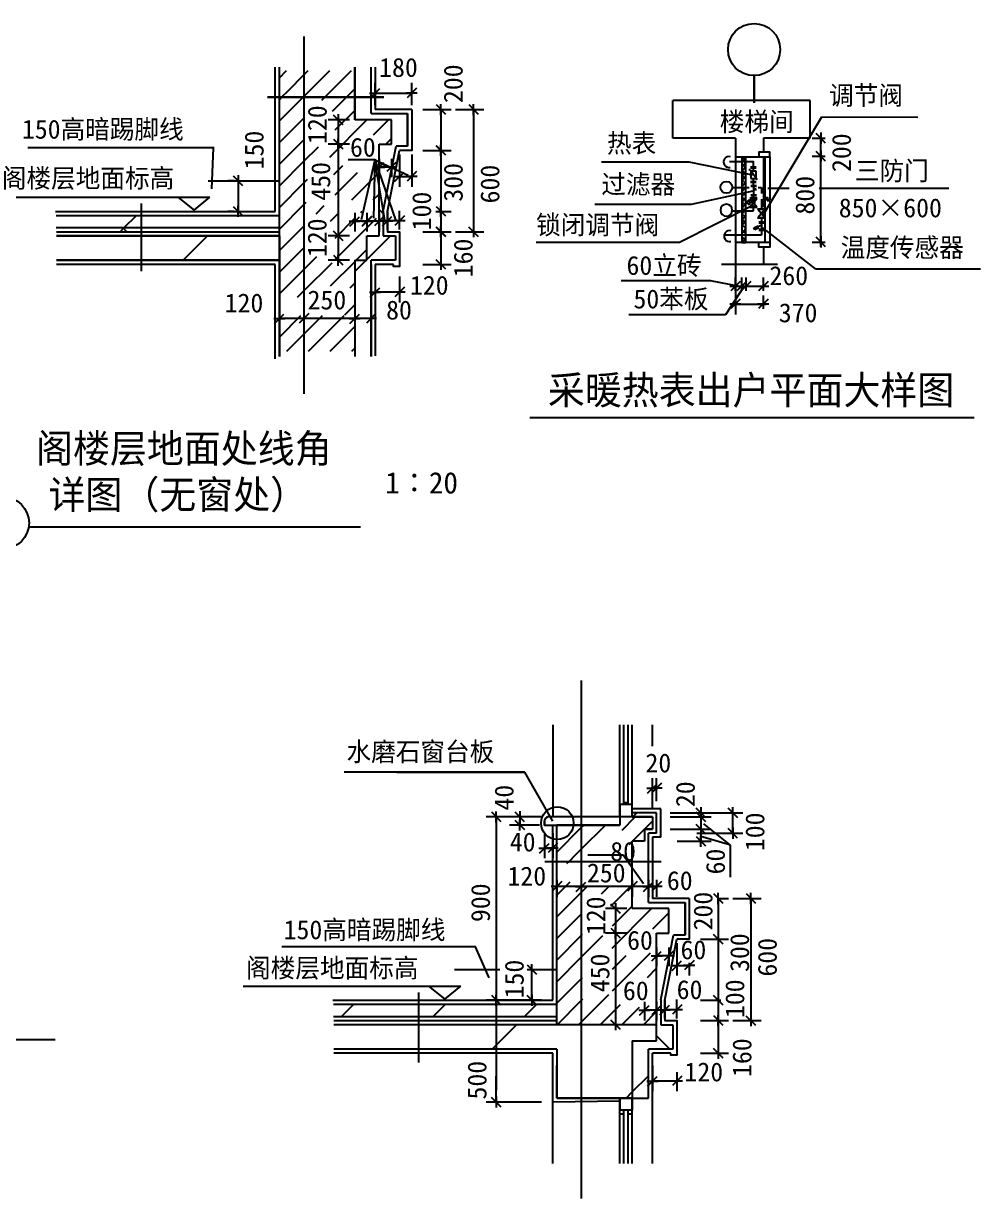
# Model space of a CAD drawing. Header units: metres. Extents: x 291 to 9595, y 493 to 10736.
# Drawn here: x 4898 to 9595, y 4669 to 10436 of the extents above; entities that cross this region are included whole.
import ezdxf

# ---------------------------------------------------------------- set-up
doc = ezdxf.new("R2010")
doc.units = ezdxf.units.M
for name, color, linetype in [('3', 7, 'Continuous'), ('4', 7, 'Continuous'), ('A-AXI', 3, 'Continuous'), ('DOTE', 1, 'Continuous'), ('LN7', 7, 'Continuous'), ('PUB_DIM', 3, 'Continuous'), ('PUB_TEXT', 7, 'Continuous'), ('S_DOTE', 7, 'Continuous'), ('WALL', 7, 'Continuous'), ('WQ', 7, 'Continuous')]:
    doc.layers.add(name, color=color, linetype=linetype)
pattern_1 = [(45, (0, 0), (-449.013, 449.013), [])]
pattern_2 = [(45, (0, 0), (-224.506, 224.506), [])]

# ---------------------------------------------------------------- blocks, each defined once
blk = doc.blocks.new('_DIMX')
blk.add_line((-137.07, -0.03), (135.36, -0.03))
blk.add_lwpolyline([(-120.56, -122.9), (113.73, 110.61)])

msp = doc.modelspace()

# ---------------------------------------------------------------- hatches: boundary and pattern name
h = msp.add_hatch()
h.set_pattern_fill('ANSI38', scale=300)
h.paths.add_polyline_path([(6603.92, 10205.11), (6523.92, 10205.11), (6523.92, 10107.43), (6603.92, 10107.43)])
h.paths.add_polyline_path([(6603.92, 10074.08), (6523.92, 10074.08), (6523.92, 9963.03), (6703.92, 9963.03), (6703.92, 9843.03), (6643.92, 9843.03), (6643.92, 9393.52), (6583.92, 9393.52), (6583.92, 9273.52), (6523.92, 9273.52), (6523.92, 8827.44), (6603.92, 8827.44), (6603.92, 9273.52), (6723.92, 9273.52), (6723.92, 9393.52), (6663.92, 9393.52), (6663.92, 9515.07), (6726.64, 9833.03), (6783.67, 9833.03), (6783.67, 9993.03), (6603.92, 9993.03)])
h = msp.add_hatch()
h.set_pattern_fill('AN33C', scale=300)
h.set_pattern_definition([(45, (0, 0), (-673.52, 673.52), [])])
h.paths.add_polyline_path([(5448.2, 9493.52), (5102.02, 9493.52), (5102.02, 9433.52), (5448.2, 9433.52)])
h.paths.add_polyline_path([(5476.66, 9493.52), (5448.2, 9493.52), (5448.2, 9433.52), (5476.66, 9433.52)])
h.paths.add_polyline_path([(6153.92, 9493.52), (5476.66, 9493.52), (5476.66, 9433.52), (6153.92, 9433.52)])
h = msp.add_hatch()
h.set_pattern_fill('ANSI38', scale=300)
h.paths.add_polyline_path([(5448.2, 9433.52), (5102.02, 9433.52), (5102.02, 9413.52), (5448.2, 9413.52)])
h.paths.add_polyline_path([(5476.66, 9433.52), (5448.2, 9433.52), (5448.2, 9413.52), (5476.66, 9413.52)])
h.paths.add_polyline_path([(6153.92, 9433.52), (5476.66, 9433.52), (5476.66, 9413.52), (6153.92, 9413.52)])
h = msp.add_hatch()
h.set_pattern_fill('ANSI31', scale=1000)
h.paths.add_polyline_path([(5448.2, 9393.52), (5102.02, 9393.52), (5102.02, 9273.52), (5448.2, 9273.52)])
h.paths.add_polyline_path([(6153.92, 9393.52), (5476.66, 9393.52), (5476.66, 9273.52), (6153.92, 9273.52)])
h.paths.add_polyline_path([(5476.66, 9393.52), (5448.2, 9393.52), (5448.2, 9273.52), (5476.66, 9273.52)])
h = msp.add_hatch()
h.set_pattern_fill('AN33C', scale=200)
h.set_pattern_definition(pattern_1)
h.paths.add_polyline_path([(5448.2, 9393.52), (5102.02, 9393.52), (5102.02, 9273.52), (5448.2, 9273.52)])
h.paths.add_polyline_path([(5476.66, 9393.52), (5448.2, 9393.52), (5448.2, 9273.52), (5476.66, 9273.52)])
h.paths.add_polyline_path([(6153.92, 9393.52), (5476.66, 9393.52), (5476.66, 9273.52), (6153.92, 9273.52)])
h = msp.add_hatch()
h.set_pattern_fill('AN33C', scale=100)
h.set_pattern_definition(pattern_2)
h.paths.add_polyline_path([(7635.54, 6541.73), (7825.48, 6541.73), (7825.48, 6501.73), (7635.54, 6501.73)])
h.paths.add_polyline_path([(7570.24, 6530.8, 0.03), (7569.48, 6541.73), (7635.54, 6541.73), (7635.54, 6501.73), (7564.77, 6501.73, 0.09)])
h.paths.add_polyline_path([(7455.48, 6521.73, -0.2), (7461.34, 6535.87, -0.2), (7475.49, 6541.73), (7475.48, 6541.73), (7569.48, 6541.73, -0.03), (7570.24, 6530.8, -0.09), (7564.77, 6501.73), (7455.48, 6501.73)])
h = msp.add_hatch()
h.set_pattern_fill('ANSI38', scale=300)
h.paths.add_polyline_path([(7965.48, 6199.58), (7885.48, 6199.58), (7885.48, 6091.25), (8065.48, 6091.25), (8065.48, 5971.25), (8005.48, 5971.25), (8005.48, 5521.73), (8005.48, 5441.73), (7885.48, 5441.73), (7885.48, 5161.73), (7965.48, 5161.73), (7965.48, 5401.73), (8085.49, 5401.73), (8085.49, 5521.73), (8025.48, 5521.73), (8025.48, 5643.28), (8088.2, 5961.25), (8145.23, 5961.25), (8145.23, 6121.25), (7965.48, 6121.25)])
h.paths.add_polyline_path([(7965.48, 6323.17), (7885.48, 6323.17), (7885.48, 6199.58), (7965.48, 6199.58)])
h.paths.add_polyline_path([(7965.48, 6356.51), (7885.48, 6356.51), (7885.48, 6323.17), (7965.48, 6323.17)])
h.paths.add_polyline_path([(7965.48, 6461.73), (8005.48, 6461.73), (8005.48, 6561.73), (7885.48, 6561.73), (7885.48, 6541.73), (7985.48, 6541.73), (7985.48, 6481.73), (7945.48, 6481.73), (7945.48, 6421.73), (7885.48, 6421.73), (7885.48, 6356.51), (7965.48, 6356.51)])
h = msp.add_hatch()
h.set_pattern_fill('AN33C', scale=100)
h.set_pattern_definition(pattern_2)
h.paths.add_polyline_path([(7155.64, 5621.73), (6419.79, 5621.73), (6419.79, 5561.73), (7155.64, 5561.73)])
h.paths.add_polyline_path([(7180.37, 5621.73), (7155.64, 5621.73), (7155.64, 5561.73), (7180.37, 5561.73)])
h.paths.add_polyline_path([(7513.9, 5621.73), (7180.37, 5621.73), (7180.37, 5561.73), (7513.9, 5561.73)])
h = msp.add_hatch()
h.set_pattern_fill('AN33C', scale=200)
h.set_pattern_definition(pattern_1)
h.paths.add_polyline_path([(6809.76, 5521.73), (6464.32, 5521.73), (6464.32, 5401.73), (6809.76, 5401.73)])
h.paths.add_polyline_path([(6838.23, 5521.73), (6809.76, 5521.73), (6809.76, 5401.73), (6838.23, 5401.73)])
h.paths.add_polyline_path([(7635.54, 5521.73), (6838.23, 5521.73), (6838.23, 5401.73), (7515.48, 5401.73), (7515.48, 5161.73), (7635.54, 5161.73)])
h.paths.add_polyline_path([(7885.48, 5441.73), (8005.48, 5441.73), (8005.48, 5521.73), (7635.54, 5521.73), (7635.54, 5161.73), (7885.48, 5161.73)])
h = msp.add_hatch()
h.set_pattern_fill('ANSI31', scale=1000)
h.paths.add_polyline_path([(6809.76, 5521.73), (6464.32, 5521.73), (6464.32, 5401.73), (6809.76, 5401.73)])
h.paths.add_polyline_path([(6838.23, 5521.73), (6809.76, 5521.73), (6809.76, 5401.73), (6838.23, 5401.73)])
h.paths.add_polyline_path([(7635.54, 5521.73), (6838.23, 5521.73), (6838.23, 5401.73), (7515.48, 5401.73), (7515.48, 5161.73), (7635.54, 5161.73)])
h.paths.add_polyline_path([(7885.48, 5441.73), (8005.48, 5441.73), (8005.48, 5521.73), (7635.54, 5521.73), (7635.54, 5161.73), (7885.48, 5161.73)])

# ---------------------------------------------------------------- linework, layer by layer
for p, q in [((6133.92, 9513.48), (6133.92, 10221.82)), ((6133.92, 9513.48), (6133.92, 10221.82)), ((6153.92, 9393.52), (6153.92, 10221.82)), ((6153.92, 8800.91), (6153.92, 10221.82)), ((6523.92, 9963.03), (6523.92, 10221.82)), ((6523.92, 10221.82), (6523.92, 9963.03)), ((6603.92, 9993.03), (6603.92, 10221.82)), ((6603.92, 9993.03), (6603.92, 10221.82)), ((6623.92, 10221.82), (6623.92, 10013.04)), ((6153.92, 10169.35), (6189.68, 10205.11)), ((6198.07, 10107.43), (6273.98, 10183.34)), ((6273.98, 10183.34), (6295.75, 10205.11)), ((6304.14, 10107.43), (6401.81, 10205.11)), ((6410.2, 10107.43), (6507.88, 10205.11)), ((6164.72, 10074.08), (6198.07, 10107.43)), ((6273.98, 10077.27), (6304.14, 10107.43)), ((6376.86, 10074.08), (6410.2, 10107.43)), ((6482.92, 10074.08), (6516.27, 10107.43)), ((6516.27, 10107.43), (6523.92, 10115.08)), ((6095.95, 10074.08), (6666.91, 10074.08)), ((6666.91, 10074.08), (6095.95, 10074.08)), ((6153.92, 10063.28), (6164.72, 10074.08)), ((6153.92, 9957.21), (6270.79, 10074.08)), ((6270.79, 10074.08), (6273.98, 10077.27)), ((6362.52, 10059.75), (6376.86, 10074.08)), ((6414.09, 10005.25), (6482.92, 10074.08)), ((6427.89, 9912.99), (6523.92, 10009.02)), ((6803.67, 10013.04), (6623.92, 10013.04)), ((6783.67, 9833.03), (6783.67, 9993.03)), ((6783.67, 9993.03), (6783.67, 9833.03)), ((8529.57, 9497.4), (8816.16, 9976.99)), ((8816.16, 9976.99), (9286.97, 9976.45)), ((6153.92, 9851.15), (6273.98, 9971.21)), ((6401.2, 9780.23), (6584.01, 9963.03)), ((6703.92, 9963.03), (6523.92, 9963.03)), ((6616.31, 9889.27), (6690.07, 9963.03)), ((6703.92, 9843.03), (6703.92, 9963.03)), ((6153.92, 9745.08), (6273.98, 9865.14)), ((6273.98, 9865.14), (6277.04, 9868.2)), ((6676.14, 9843.03), (6703.92, 9870.82)), ((5833.44, 9825.72), (4920.22, 9825.72)), ((5822.7, 9624.07), (5830.25, 9825.26)), ((6273.98, 9759.08), (6345.8, 9830.9)), ((6643.92, 9393.52), (6643.92, 9843.03)), ((6643.92, 9843.03), (6703.92, 9843.03)), ((6663.92, 9515.07), (6726.64, 9833.03)), ((6783.67, 9833.03), (6726.64, 9833.03)), ((6153.92, 9639.02), (6273.98, 9759.08)), ((6622.69, 9766.43), (6491.95, 9766.43)), ((6622.67, 9766.36), (6556.2, 9471.79)), ((6622.67, 9766.36), (6615.59, 9480.69)), ((6622.66, 9766.35), (6785.9, 9690.74)), ((6672.22, 9472.45), (6622.67, 9766.36)), ((6622.67, 9766.36), (6726.4, 9466.21)), ((6676.81, 9734.81), (6622.69, 9766.43)), ((8165.57, 9755.4), (7735.07, 9755.4)), ((8478.57, 9690.4), (8165.57, 9755.4)), ((6422.03, 9694.99), (6465.35, 9738.32)), ((6427.89, 9594.79), (6537.35, 9704.39)), ((6508.93, 9569.76), (6643.92, 9704.75)), ((5804.6, 9663.52), (6155.5, 9663.52)), ((6153.92, 9532.95), (6273.98, 9653.01)), ((6273.98, 9653.01), (6291.69, 9670.72)), ((4744.8, 9583.25), (5813.23, 9583.25)), ((5655.31, 9583.13), (5735.43, 9519.27)), ((5735.43, 9519.27), (5813.2, 9583.26)), ((6615, 9569.76), (6643.92, 9598.69)), ((8478.57, 9612.4), (8175.57, 9547.4)), ((5476.66, 9219.77), (5476.66, 9552)), ((6153.92, 9426.88), (6273.98, 9546.94)), ((6273.98, 9546.94), (6285.02, 9557.98)), ((6334.19, 9501.09), (6374.67, 9541.57)), ((8175.57, 9547.4), (7701.93, 9547.4)), ((8481.57, 9544.4), (8117.42, 9360.51)), ((5055.14, 9513.48), (6133.92, 9513.48)), ((5058.23, 9493.52), (6153.92, 9493.52)), ((5058.23, 9493.52), (6153.92, 9493.52)), ((6404.91, 9465.74), (6446.12, 9506.95)), ((6427.89, 9382.66), (6525, 9479.76)), ((6427.89, 9276.59), (6631.06, 9479.76)), ((6553.84, 9508.6), (6560.07, 9514.83)), ((6663.92, 9515.07), (6663.92, 9393.52)), ((5058.23, 9433.52), (6153.92, 9433.52)), ((5058.23, 9433.52), (6153.92, 9433.52)), ((5059.37, 9413.52), (6153.92, 9413.52)), ((5059.37, 9413.52), (6153.92, 9413.52)), ((6153.92, 9320.82), (6273.98, 9440.88)), ((8524.57, 9433.4), (8784.48, 9231.82)), ((6153.92, 9393.52), (5059.82, 9393.52)), ((5059.82, 9393.52), (6153.92, 9393.52)), ((6153.92, 9393.52), (6153.92, 8800.91)), ((6583.92, 9273.52), (6583.92, 9393.52)), ((6583.92, 9393.52), (6643.92, 9393.52)), ((6663.92, 9393.52), (6723.92, 9393.52)), ((6723.92, 9393.52), (6723.92, 9273.52)), ((8118.87, 9361.16), (7413.88, 9361.16)), ((6153.92, 9214.75), (6273.98, 9334.81)), ((6273.98, 9334.81), (6277.01, 9337.84)), ((6273.98, 9228.75), (6337.89, 9292.66)), ((6530.89, 9273.52), (6583.92, 9326.55)), ((6153.92, 9273.52), (5059.91, 9273.52)), ((5059.91, 9273.52), (6152.2, 9273.52)), ((6133.92, 9253.52), (5059.91, 9253.52)), ((6133.92, 8789.83), (6133.92, 9253.52)), ((6153.92, 9108.69), (6273.98, 9228.75)), ((6273.98, 9122.68), (6412.68, 9261.38)), ((6405.79, 9148.42), (6523.92, 9266.55)), ((6523.92, 9273.52), (6523.92, 8800.91)), ((6523.92, 9273.52), (6583.92, 9273.52)), ((6523.92, 9273.52), (6523.92, 8800.91)), ((6603.92, 8800.91), (6603.92, 9273.52)), ((6723.92, 9273.52), (6603.92, 9273.52)), ((6603.92, 9253.52), (6603.92, 8800.91)), ((6623.92, 9253.52), (6623.92, 8804.26)), ((6713.92, 9253.52), (6623.92, 9253.52)), ((8785.38, 9231.78), (9595.24, 9231.78)), ((6243.41, 9092.11), (6273.98, 9122.68)), ((6501.68, 9138.24), (6523.92, 9160.49)), ((6475.67, 9006.17), (6523.92, 9054.42)), ((6153.92, 8896.55), (6259.48, 9002.11)), ((6273.98, 8910.55), (6365.55, 9002.11)), ((6296.93, 8827.44), (6471.61, 9002.11)), ((6403, 8827.44), (6523.92, 8948.36)), ((6190.87, 8827.44), (6273.98, 8910.55)), ((6509.07, 8827.44), (6523.92, 8842.29)), ((4925.76, 7964.43), (6551.72, 7964.43)), ((7825.48, 6601.73), (7825.48, 6993.83)), ((7845.48, 6601.73), (7845.48, 6993.83)), ((7865.48, 6601.73), (7865.48, 6993.83)), ((7885.48, 6601.73), (7885.48, 6993.83)), ((7985.48, 6889.4), (7985.48, 6993.83)), ((7358.94, 6760.87), (6472.48, 6760.87)), ((6730.97, 6760.87), (7358.94, 6760.87)), ((7495.48, 6521.25), (7358.94, 6760.87)), ((7985.48, 6581.73), (7985.48, 6707.78)), ((7885.48, 6601.73), (7825.48, 6601.73)), ((7885.48, 6601.73), (7825.48, 6601.73)), ((7825.48, 6541.73), (7825.48, 6601.73)), ((7825.48, 6541.73), (7825.48, 6601.73)), ((7885.48, 6601.73), (7825.48, 6601.73)), ((7825.48, 6601.73), (7825.48, 6541.73)), ((7845.48, 6611.73), (7865.48, 6611.73)), ((7885.48, 6541.73), (7885.48, 6601.73)), ((7885.48, 6541.73), (7885.48, 6601.73)), ((7885.48, 6541.73), (7885.48, 6601.73)), ((8025.48, 6581.73), (7885.48, 6581.73)), ((8025.48, 6441.73), (8025.48, 6581.73)), ((7455.48, 6521.73), (7455.48, 6501.73)), ((7985.48, 6541.73), (7475.48, 6541.73)), ((7825.48, 6541.73), (7825.48, 6501.73)), ((7835.73, 6477.1), (7900.36, 6541.73)), ((8005.48, 6561.73), (7885.48, 6561.73)), ((7885.48, 6541.73), (7985.48, 6541.73)), ((7946.43, 6481.73), (7985.48, 6520.79)), ((7985.48, 6541.73), (7985.48, 6481.73)), ((8005.48, 6461.73), (8005.48, 6561.73)), ((7455.48, 6501.73), (7515.48, 6501.73)), ((7495.48, 5641.7), (7495.48, 6501.73)), ((7495.48, 5641.7), (7495.48, 6481.73)), ((7515.48, 5521.73), (7515.48, 6501.73)), ((7825.48, 6501.73), (7515.48, 6501.73)), ((7515.48, 6368.98), (7635.54, 6489.04)), ((7635.54, 6489.04), (7648.23, 6501.73)), ((7635.54, 6382.98), (7754.3, 6501.73)), ((7886.43, 6421.73), (7945.48, 6480.79)), ((7985.48, 6481.73), (7945.48, 6481.73)), ((7945.48, 6481.73), (7945.48, 6421.73)), ((7958.35, 6483.07), (7958.35, 6483.07)), ((7965.48, 6121.25), (7965.48, 6461.73)), ((8005.48, 6461.73), (7965.48, 6461.73)), ((8236.33, 6506.91), (8366.43, 6402.93)), ((7871.53, 6406.84), (7885.48, 6420.79)), ((7885.48, 6091.25), (7885.48, 6421.73)), ((7945.48, 6421.73), (7885.48, 6421.73)), ((7965.48, 6436.45), (7965.48, 6436.45)), ((8025.48, 6441.73), (7985.48, 6441.73)), ((8363.42, 6403.93), (8222.32, 6445.92)), ((8366.43, 6402.93), (8366.43, 6245.95)), ((7575.73, 6323.17), (7609.08, 6356.51)), ((7609.08, 6356.51), (7635.54, 6382.98)), ((7841.08, 6354.07), (7668.47, 6354.07)), ((7941.6, 6213.06), (7841.08, 6354.07)), ((7457.51, 6323.17), (8028.47, 6323.17)), ((7565.37, 6312.81), (7575.73, 6323.17)), ((7677.94, 6319.31), (7681.8, 6323.17)), ((7786.02, 6321.32), (7787.86, 6323.17)), ((7878.12, 6307.35), (7885.48, 6314.72)), ((7885.48, 6232.19), (7885.48, 6149.58)), ((7965.48, 6232.19), (7965.48, 6149.58)), ((7515.48, 6156.85), (7581.44, 6222.81)), ((7515.48, 6050.79), (7635.54, 6170.85)), ((7635.54, 6170.85), (7668.13, 6203.43)), ((7735.37, 6164.61), (7773.66, 6202.9)), ((7780.22, 6103.39), (7885.48, 6208.65)), ((7965.28, 6199.58), (7885.68, 6199.58)), ((8165.23, 6141.25), (7985.48, 6141.25)), ((8145.23, 5961.25), (8145.23, 6121.25)), ((8145.23, 6121.25), (8145.23, 5961.25)), ((7515.48, 5944.72), (7635.54, 6064.78)), ((7786.86, 5897.9), (7980.21, 6091.25)), ((7789.45, 6006.56), (7885.48, 6102.59)), ((8065.48, 6091.25), (7885.48, 6091.25)), ((7986.96, 5991.93), (8065.48, 6070.45)), ((8065.48, 5971.25), (8065.48, 6091.25)), ((7515.48, 5838.65), (7635.54, 5958.71)), ((7635.54, 5958.71), (7642.59, 5965.76)), ((7635.54, 5852.65), (7742, 5959.11)), ((8005.48, 5521.73), (8005.48, 5971.25)), ((8005.48, 5971.25), (8065.48, 5971.25)), ((8025.48, 5643.28), (8088.2, 5961.25)), ((8145.23, 5961.25), (8088.2, 5961.25)), ((7515.48, 5732.59), (7635.54, 5852.65)), ((7789.45, 5688.36), (7975.37, 5874.28)), ((7789.45, 5794.42), (7856.6, 5860.74)), ((7960.95, 5753.79), (8005.48, 5798.32)), ((5975.99, 5711.02), (7044.42, 5711.02)), ((6886.5, 5710.9), (6966.62, 5647.05)), ((6966.62, 5647.05), (7044.38, 5711.03)), ((7515.48, 5626.52), (7635.54, 5746.58)), ((7635.54, 5746.58), (7641.82, 5752.86)), ((6838.23, 5335.84), (6838.23, 5680.21)), ((7635.54, 5534.45), (7770.87, 5669.78)), ((6419.79, 5621.73), (7515.48, 5621.73)), ((7516.76, 5521.73), (7635.54, 5640.52)), ((7635.54, 5640.52), (7643.79, 5648.76)), ((7728.89, 5521.73), (7828.33, 5621.18)), ((7834.96, 5521.73), (7921.63, 5608.4)), ((8025.48, 5643.28), (8025.48, 5521.73)), ((6419.79, 5561.73), (7515.48, 5561.73)), ((7941.02, 5521.73), (8005.48, 5586.19)), ((8005.48, 5521.73), (6421.38, 5521.73)), ((7622.82, 5521.73), (7635.54, 5534.45)), ((8005.48, 5441.73), (8005.48, 5521.73)), ((8005.48, 5521.73), (8005.48, 5521.73)), ((8025.48, 5521.73), (8085.49, 5521.73)), ((8085.49, 5521.73), (8085.49, 5401.73)), ((5053.47, 5447.4), (3664.18, 5447.4)), ((7885.48, 5441.73), (7885.48, 5161.73)), ((7885.48, 5441.73), (8005.48, 5441.73)), ((7515.48, 5401.73), (6421.47, 5401.73)), ((7495.48, 4839.92), (7495.48, 5381.73)), ((7515.48, 5401.73), (7515.48, 5161.73)), ((7965.48, 5161.73), (7965.48, 5401.73)), ((8085.49, 5401.73), (7965.48, 5401.73)), ((8075.49, 5381.73), (7985.48, 5381.73)), ((7985.48, 4839.92), (7985.48, 5381.73)), ((7825.48, 5145.73), (7495.48, 5141.73)), ((7515.48, 5161.73), (7965.48, 5161.73)), ((7825.48, 4839.92), (7825.48, 5161.73)), ((7825.48, 5161.73), (7825.48, 5101.73)), ((7825.48, 5101.73), (7825.48, 5161.73)), ((7885.48, 4839.92), (7885.48, 5161.73)), ((7885.48, 5161.73), (7885.48, 5101.73)), ((7885.48, 5161.73), (7885.48, 5101.73)), ((7885.48, 5101.73), (7825.48, 5101.73)), ((7885.48, 5101.73), (7825.48, 5101.73)), ((7845.48, 5081.73), (7825.48, 5081.73)), ((7845.48, 4839.92), (7845.48, 5101.73)), ((7865.48, 4839.92), (7865.48, 5101.73)), ((7885.48, 5081.73), (7865.48, 5081.73))]:
    msp.add_line(p, q)
for points in [[(6803.67, 10013.04), (6803.67, 9813.03), (6743.92, 9813.03)], [(6683.92, 9513.52), (6743.92, 9813.03)], [(6683.92, 9513.52), (6683.92, 9413.52), (6743.92, 9413.52)], [(6683.92, 9413.52), (6743.92, 9413.52), (6743.92, 9253.52)], [(6743.92, 9253.52), (6743.92, 9243.52), (6713.92, 9243.52), (6713.92, 9253.52)], [(6743.92, 9253.52), (6743.92, 9243.52), (6713.92, 9243.52), (6713.92, 9253.52)], [(7495.48, 6993.83), (7495.48, 6541.73)], [(7945.48, 6481.73), (7985.48, 6481.73)], [(7985.48, 6441.73), (7985.48, 6141.25)], [(8165.23, 6141.25), (8165.23, 5941.25), (8105.49, 5941.25)], [(8045.48, 5641.73), (8105.49, 5941.25)], [(7184.26, 5752.28), (7117.37, 5904.49), (6165.51, 5904.49)], [(7014.14, 5791.73), (7235.69, 5791.73)], [(7369.42, 5791.73), (7517.06, 5791.73)], [(6416.7, 5641.7), (7495.48, 5641.7)], [(8045.48, 5641.73), (8045.48, 5541.73), (8105.49, 5541.73)], [(6420.93, 5541.73), (7515.48, 5541.73)], [(8045.48, 5541.73), (8105.49, 5541.73), (8105.49, 5381.73)], [(7495.48, 5381.73), (6421.47, 5381.73)], [(8105.49, 5381.73), (8105.49, 5371.73), (8075.49, 5371.73), (8075.49, 5381.73)], [(8105.49, 5381.73), (8105.49, 5371.73), (8075.49, 5371.73), (8075.49, 5381.73)]]:
    msp.add_lwpolyline(points)
for centre, radius in [((8484.06, 10307.54), 128), ((4797.33, 7984.27), 128), ((7518.32, 6510.8), 80)]:
    msp.add_circle(centre, radius)
msp.add_arc((7475.48, 6521.73), 20, 90, 180)
at = {"layer": '4'}
for p, q in [((8484.79, 10046.4), (8484.79, 10179.86)), ((8484.79, 10179.86), (8484.79, 10046.4)), ((8768.87, 9872.32), (8832.14, 9872.32)), ((8811.05, 9339.03), (8811.05, 9883.83)), ((8392.47, 9781.62), (8423.24, 9781.62)), ((8423.24, 9781.62), (8423.24, 9556.18)), ((8423.24, 9781.62), (8443.95, 9763.17)), ((8425.12, 9755.65), (8443.95, 9778.23)), ((8425.12, 9733.07), (8443.95, 9755.65)), ((8443.95, 9360.48), (8443.95, 9783.87)), ((8536.7, 9781.62), (8536.7, 9359.36)), ((8561.44, 9781.62), (8561.44, 9570.31)), ((8768.87, 9784.66), (8832.14, 9784.66)), ((8423.24, 9745.87), (8443.95, 9727.42)), ((8423.24, 9715.76), (8443.95, 9697.31)), ((8423.24, 9691.3), (8443.95, 9672.85)), ((8425.12, 9712.37), (8443.95, 9734.95)), ((8425.12, 9687.9), (8443.95, 9710.49)), ((8425.12, 9667.21), (8443.95, 9689.79)), ((8462.51, 9716.81), (8458.73, 9716.81)), ((8498.47, 9668.33), (8464.17, 9716.81)), ((8468.18, 9711.15), (8468.18, 9674.63)), ((8494.01, 9711.15), (8468.18, 9711.15)), ((8494.01, 9674.63), (8494.01, 9711.15)), ((8377.13, 9631.27), (8459.29, 9631.27)), ((8423.24, 9668.72), (8443.95, 9650.27)), ((8423.24, 9636.73), (8443.95, 9618.28)), ((8425.12, 9637.1), (8443.95, 9659.68)), ((8425.12, 9612.64), (8443.95, 9635.22)), ((8468.18, 9674.63), (8494.01, 9674.63)), ((8481.23, 9639.37), (8481.23, 9589)), ((8503.49, 9631.27), (8521.18, 9631.27)), ((8521.18, 9631.27), (8521.18, 9601.99)), ((8423.24, 9608.5), (8443.95, 9590.05)), ((8423.24, 9584.04), (8443.95, 9565.59)), ((8425.12, 9588.17), (8443.95, 9610.75)), ((8425.12, 9559.95), (8443.95, 9582.53)), ((8491.49, 9615.45), (8491.49, 9627.41)), ((8491.49, 9621.74), (8491.49, 9615.45)), ((8521.18, 9573.31), (8521.18, 9526.59)), ((8377.03, 9516.79), (8481.23, 9516.79)), ((8423.24, 9559.58), (8443.95, 9541.13)), ((8423.24, 9556.18), (8423.24, 9360.48)), ((8423.24, 9531.35), (8443.95, 9512.9)), ((8425.12, 9531.72), (8443.95, 9554.3)), ((8425.12, 9503.49), (8443.95, 9526.08)), ((8496.86, 9536.29), (8465.92, 9536.29)), ((8481.23, 9516.79), (8481.23, 9534.38)), ((8561.44, 9567.1), (8561.44, 9359.36)), ((8423.24, 9501.24), (8443.95, 9482.8)), ((8423.24, 9474.9), (8443.95, 9456.45)), ((8425.12, 9473.39), (8443.95, 9495.97)), ((8425.12, 9447.04), (8443.95, 9469.62)), ((8536.65, 9461.18), (8506.81, 9461.18)), ((8521.18, 9481.2), (8521.18, 9454.56)), ((8423.24, 9448.56), (8443.95, 9430.11)), ((8423.24, 9422.21), (8443.95, 9403.76)), ((8425.12, 9407.53), (8443.95, 9430.11)), ((8482.92, 9432.2), (8503.45, 9442.26)), ((8488.05, 9422.63), (8482.92, 9432.2)), ((8506.92, 9431.87), (8488.05, 9422.63)), ((8536.65, 9455.66), (8506.81, 9455.66)), ((8506.81, 9425.84), (8536.65, 9425.84)), ((8506.81, 9421.42), (8536.65, 9421.42)), ((8521.18, 9454.56), (8521.18, 9396.02)), ((8419.64, 9396.02), (8333.33, 9396.02)), ((8521.18, 9396.02), (8407.88, 9396.02)), ((8423.24, 9390.22), (8443.95, 9371.77)), ((8423.24, 9360.48), (8443.95, 9360.48)), ((8425.12, 9362.36), (8443.95, 9384.95)), ((8768.87, 9363.01), (8832.14, 9363.01)), ((8324.79, 9254.12), (8598.96, 9254.12)), ((8271.08, 9172.18), (7831.59, 9172.18)), ((8406.29, 9146.7), (8270.56, 9172.56)), ((8393.1, 9122.95), (8393.1, 9188.91)), ((8423.68, 9122.95), (8423.68, 9188.91)), ((8444.76, 9122.95), (8444.76, 9188.91)), ((8530.67, 9122.95), (8530.67, 9188.91)), ((8434.53, 9146.7), (8344.15, 9005.57)), ((8388.08, 9145.9), (8545.02, 9145.9)), ((8388.08, 9058.5), (8543.21, 9058.5)), ((8530.67, 9035.04), (8530.67, 9101)), ((8344.15, 9005.57), (7869.16, 9005.57)), ((7383.51, 8501.26), (9564.69, 8501.26))]:
    msp.add_line(p, q, dxfattribs=at)
for points in [[(8481.23, 9718.52), (8481.23, 9757.18), (8362.69, 9757.18)], [(8481.23, 9711.15), (8481.23, 9718.52)], [(8481.23, 9639.37), (8481.23, 9674.63)], [(8481.23, 9640.14), (8481.23, 9590.26)], [(8481.23, 9579.6), (8481.23, 9591.52)], [(8481.41, 9614.19), (8491.49, 9621.74)], [(8520.07, 9445.72), (8494.65, 9432.47)]]:
    msp.add_lwpolyline(points, dxfattribs=at)
msp.add_lwpolyline([(8318.63, 9631.62, -1), (8377.13, 9631.62, -1)], format="xyb", close=True, dxfattribs=at)
for start, end in [(0, 180), (180, 0)]:
    msp.add_arc((8347.88, 9519.21), 29.25, start, end, dxfattribs=at)
at = {"layer": 'A-AXI'}
for p, q in [((7985.05, 6621.73), (7985.05, 6732.18)), ((8005.48, 6618.98), (8005.48, 6732.18)), ((7984.85, 6682.18), (7984.65, 6682.18)), ((7985.05, 6682.18), (8005.48, 6682.18)), ((8005.68, 6682.18), (8005.88, 6682.18)), ((8203.22, 6561.73), (8429.2, 6561.73)), ((8379.2, 6461.93), (8379.2, 6561.53)), ((8203.22, 6461.73), (8429.2, 6461.73)), ((7515.48, 6232.19), (7515.48, 6149.58)), ((7635.54, 6232.19), (7635.54, 6149.58)), ((7635.54, 6232.19), (7635.54, 6149.58)), ((7885.48, 6232.19), (7885.48, 6149.58)), ((7965.48, 6232.19), (7965.48, 6149.58)), ((8005.48, 6232.19), (8005.48, 6149.58)), ((7635.34, 6199.58), (7515.68, 6199.58)), ((7885.28, 6199.58), (7635.74, 6199.58)), ((7965.28, 6199.58), (7965.08, 6199.58)), ((8005.48, 6199.58), (7965.48, 6199.58)), ((8005.68, 6199.58), (8005.88, 6199.58))]:
    msp.add_line(p, q, dxfattribs=at)
at = {"layer": 'DOTE'}
for p, q in [((8494.64, 9730.48), (8466.92, 9730.48)), ((8494.64, 9725.44), (8466.92, 9725.44)), ((8466.92, 9660.28), (8494.64, 9660.28)), ((8466.92, 9656.5), (8494.64, 9656.5)), ((8495.9, 9638.94), (8468.4, 9638.94)), ((8495.9, 9636.08), (8468.4, 9636.08)), ((8462.74, 9579.6), (8498.83, 9579.6)), ((8464.41, 9577.38), (8497.45, 9536.32)), ((8464.41, 9536.32), (8497.45, 9577.38)), ((8464.41, 9577.38), (8497.45, 9577.38)), ((8465.14, 9576.65), (8496.8, 9576.65)), ((8465.75, 9575.71), (8496.1, 9575.71)), ((8466.26, 9575.08), (8495.59, 9575.08)), ((8466.77, 9574.45), (8495.09, 9574.45)), ((8467.53, 9573.5), (8494.33, 9573.5)), ((8468.4, 9594.46), (8495.9, 9594.46)), ((8468.4, 9591.83), (8495.9, 9591.83)), ((8490.98, 9556.93), (8459.96, 9556.93)), ((8460.89, 9569.41), (8460.89, 9545.64)), ((8462.74, 9534.1), (8498.83, 9534.1)), ((8464.41, 9536.32), (8497.45, 9536.32)), ((8468.16, 9572.72), (8493.69, 9572.72)), ((8468.54, 9572.24), (8493.31, 9572.24)), ((8469.3, 9571.3), (8492.55, 9571.3)), ((8470.06, 9570.36), (8491.79, 9570.36)), ((8470.69, 9569.57), (8491.16, 9569.57)), ((8471.07, 9569.1), (8490.78, 9569.1)), ((8471.71, 9568.31), (8490.15, 9568.31)), ((8472.21, 9567.68), (8489.64, 9567.68)), ((8472.85, 9566.89), (8489.01, 9566.89)), ((8473.61, 9565.95), (8488.25, 9565.95)), ((8473.99, 9565.48), (8487.87, 9565.48)), ((8474.49, 9564.85), (8487.36, 9564.85)), ((8475, 9564.22), (8486.85, 9564.22)), ((8475.38, 9563.75), (8486.47, 9563.75)), ((8476.14, 9562.8), (8485.71, 9562.8)), ((8476.39, 9562.49), (8485.46, 9562.49)), ((8476.77, 9562.01), (8485.08, 9562.01)), ((8477.15, 9561.54), (8484.7, 9561.54)), ((8477.78, 9560.75), (8484.07, 9560.75)), ((8478.42, 9559.97), (8483.43, 9559.97)), ((8478.8, 9559.5), (8483.05, 9559.5)), ((8479.18, 9559.02), (8482.67, 9559.02)), ((8479.43, 9558.71), (8482.42, 9558.71)), ((8501.42, 9526.59), (8537.52, 9526.59)), ((8503.09, 9483.3), (8536.13, 9524.37)), ((8503.09, 9524.37), (8536.13, 9483.3)), ((8503.09, 9524.37), (8536.13, 9524.37)), ((8501.42, 9481.08), (8537.52, 9481.08)), ((8503.09, 9483.3), (8536.13, 9483.3))]:
    msp.add_line(p, q, dxfattribs=at)
msp.add_arc((8460.39, 9557.9), 9.94, 86.15, 273.8, dxfattribs=at)
at = {"layer": 'LN7'}
for p, q in [((8392.47, 9781.62), (8561.44, 9781.62)), ((8536.7, 9576.17), (8547.99, 9576.17)), ((8547.99, 9567.1), (8561.44, 9567.1)), ((8551.19, 9570.31), (8561.44, 9570.31)), ((8561.44, 9359.97), (8392.47, 9359.97))]:
    msp.add_line(p, q, dxfattribs=at)
for centre in [(8361.21, 9755.89), (8364.02, 9392.24)]:
    msp.add_arc(centre, 27.1, 73.81, 283.07, dxfattribs=at)
at = {"layer": 'PUB_DIM'}
for p, q in [((6623.72, 10093.63), (6623.52, 10093.63)), ((6623.92, 10035.2), (6623.92, 10143.63)), ((6623.92, 10093.63), (6803.66, 10093.63)), ((6803.66, 10035.2), (6803.66, 10143.63)), ((6803.86, 10093.63), (6804.06, 10093.63)), ((6858.67, 10013.04), (6996.87, 10013.04)), ((6946.87, 10012.84), (6946.87, 9813.23)), ((7018.67, 10013.04), (7156.87, 10013.04)), ((7106.87, 10012.84), (7106.87, 9413.72)), ((6498.11, 9963.04), (6392.89, 9963.04)), ((6442.89, 9963.24), (6442.89, 9963.44)), ((6442.89, 9963.04), (6442.89, 9843.04)), ((6498.11, 9843.04), (6392.89, 9843.04)), ((6498.11, 9843.04), (6392.89, 9843.04)), ((6442.89, 9842.84), (6442.89, 9393.72)), ((6442.89, 9842.84), (6442.89, 9842.64)), ((6858.67, 9813.03), (6996.87, 9813.03)), ((6858.67, 9813.03), (6996.87, 9813.03)), ((6946.87, 9812.83), (6946.87, 9513.72)), ((6643.92, 9771.91), (6643.92, 9681.06)), ((6703.92, 9771.91), (6703.92, 9681.06)), ((6743.92, 9793.39), (6743.92, 9634.54)), ((6803.66, 9793.39), (6803.66, 9634.54)), ((6643.72, 9731.06), (6643.52, 9731.06)), ((6703.92, 9731.06), (6643.92, 9731.06)), ((6704.12, 9731.06), (6704.32, 9731.06)), ((5932.94, 9663.52), (5901.48, 9663.52)), ((5951.48, 9663.72), (5951.48, 9663.92)), ((5951.48, 9663.52), (5951.48, 9513.48)), ((6743.72, 9684.54), (6743.52, 9684.54)), ((6743.92, 9684.54), (6803.66, 9684.54)), ((6803.86, 9684.54), (6804.06, 9684.54)), ((6683.92, 9423.81), (6683.92, 9516.57)), ((6743.92, 9423.81), (6743.92, 9516.57)), ((5932.94, 9513.48), (5901.48, 9513.48)), ((5951.48, 9513.28), (5951.48, 9513.08)), ((6523.72, 9464.76), (6523.52, 9464.76)), ((6523.92, 9505.61), (6523.92, 9414.76)), ((6583.92, 9464.76), (6523.92, 9464.76)), ((6583.72, 9464.76), (6583.52, 9464.76)), ((6583.92, 9505.61), (6583.92, 9414.76)), ((6583.92, 9505.61), (6583.92, 9414.76)), ((6643.92, 9464.76), (6583.92, 9464.76)), ((6584.12, 9464.76), (6584.32, 9464.76)), ((6643.92, 9505.61), (6643.92, 9414.76)), ((6644.12, 9464.76), (6644.32, 9464.76)), ((6683.72, 9466.57), (6683.52, 9466.57)), ((6743.92, 9466.57), (6683.92, 9466.57)), ((6744.12, 9466.57), (6744.32, 9466.57)), ((6922.18, 9513.52), (6996.87, 9513.52)), ((6946.87, 9513.32), (6946.87, 9413.72)), ((6858.67, 9413.52), (6996.87, 9413.52)), ((6858.67, 9413.52), (6996.87, 9413.52)), ((6946.87, 9413.32), (6946.87, 9253.72)), ((7018.67, 9413.52), (7156.87, 9413.52)), ((6498.11, 9393.52), (6392.89, 9393.52)), ((6498.11, 9393.52), (6392.89, 9393.52)), ((6442.89, 9393.72), (6442.89, 9393.92)), ((6442.89, 9393.52), (6442.89, 9273.52)), ((6498.11, 9273.52), (6392.89, 9273.52)), ((6442.89, 9273.32), (6442.89, 9273.12)), ((6858.67, 9253.52), (6996.87, 9253.52)), ((6623.93, 9193.52), (6623.93, 9066.55)), ((6743.93, 9193.52), (6743.93, 9066.55)), ((6623.73, 9116.55), (6623.53, 9116.55)), ((6743.93, 9116.55), (6623.93, 9116.55)), ((6744.13, 9116.55), (6744.33, 9116.55)), ((6153.72, 8987.11), (6153.52, 8987.11)), ((6273.98, 8987.11), (6153.92, 8987.11)), ((6153.92, 8972.13), (6153.92, 8937.11)), ((6273.98, 8972.13), (6273.98, 8937.11)), ((6273.98, 8972.13), (6273.98, 8937.11)), ((6523.72, 8987.11), (6274.18, 8987.11)), ((6274.18, 8987.11), (6274.38, 8987.11)), ((6523.72, 8987.11), (6523.52, 8987.11)), ((6603.92, 8987.11), (6523.92, 8987.11)), ((6523.92, 8972.13), (6523.92, 8937.11)), ((6523.92, 8972.13), (6523.92, 8937.11)), ((6603.92, 8972.13), (6603.92, 8937.11)), ((6604.12, 8987.11), (6604.32, 8987.11)), ((7441.15, 6541.73), (7168.61, 6541.73)), ((7218.61, 6541.53), (7218.61, 5641.9)), ((7429.97, 6541.73), (7283.57, 6541.73)), ((7333.57, 6541.93), (7333.57, 6542.13)), ((7333.57, 6541.73), (7333.57, 6501.73)), ((8072.48, 6561.73), (8273.17, 6561.73)), ((8072.48, 6541.73), (8273.17, 6541.73)), ((8072.48, 6541.73), (8273.17, 6541.73)), ((8223.17, 6561.93), (8223.17, 6562.13)), ((8223.17, 6561.73), (8223.17, 6541.73)), ((8223.17, 6541.93), (8223.17, 6542.13)), ((8223.17, 6541.73), (8223.17, 6481.73)), ((8223.17, 6541.53), (8223.17, 6541.33)), ((7429.97, 6501.73), (7283.57, 6501.73)), ((7333.57, 6501.53), (7333.57, 6501.33)), ((7455.48, 6461.25), (7455.48, 6338.81)), ((7495.48, 6461.25), (7495.48, 6338.81)), ((8072.48, 6481.73), (8273.17, 6481.73)), ((8106.99, 6481.73), (8273.17, 6481.73)), ((8223.17, 6481.93), (8223.17, 6482.13)), ((8223.17, 6481.73), (8223.17, 6421.73)), ((8223.17, 6481.53), (8223.17, 6481.33)), ((8106.99, 6421.73), (8273.17, 6421.73)), ((8223.17, 6421.53), (8223.17, 6421.33)), ((7455.28, 6388.81), (7455.08, 6388.81)), ((7455.48, 6388.81), (7495.48, 6388.81)), ((7495.68, 6388.81), (7495.88, 6388.81)), ((8302.24, 6141.25), (8358.44, 6141.25)), ((8308.44, 6141.05), (8308.44, 5941.45)), ((8380.23, 6141.25), (8518.44, 6141.25)), ((8468.44, 6141.05), (8468.44, 5541.93)), ((7859.67, 6091.25), (7754.45, 6091.25)), ((7804.45, 6091.45), (7804.45, 6091.65)), ((7804.45, 6091.25), (7804.45, 5971.25)), ((7859.67, 5971.25), (7754.45, 5971.25)), ((7859.67, 5971.25), (7754.45, 5971.25)), ((7804.45, 5971.05), (7804.45, 5521.93)), ((7804.45, 5971.05), (7804.45, 5970.85)), ((8220.23, 5941.25), (8358.44, 5941.25)), ((8220.23, 5941.25), (8358.44, 5941.25)), ((8308.44, 5941.05), (8308.44, 5641.93)), ((8005.48, 5900.12), (8005.48, 5809.28)), ((8065.48, 5900.12), (8065.48, 5809.28)), ((8105.48, 5921.6), (8105.48, 5762.75)), ((8005.28, 5859.28), (8005.08, 5859.28)), ((8065.48, 5859.28), (8005.48, 5859.28)), ((8065.68, 5859.28), (8065.88, 5859.28)), ((8165.22, 5824.88), (8165.22, 5762.75)), ((7382.31, 5791.73), (7443.43, 5791.73)), ((7393.43, 5641.93), (7393.43, 5791.53)), ((8105.28, 5812.75), (8105.08, 5812.75)), ((8105.48, 5812.75), (8165.22, 5812.75)), ((8165.42, 5812.75), (8165.62, 5812.75)), ((7441.15, 5641.7), (7168.61, 5641.7)), ((7441.15, 5641.7), (7168.61, 5641.7)), ((7218.61, 5641.5), (7218.61, 5200.31)), ((7351.99, 5641.73), (7443.43, 5641.73)), ((7945.48, 5633.82), (7945.48, 5542.97)), ((8005.48, 5633.82), (8005.48, 5542.97)), ((8045.28, 5594.78), (8045.08, 5594.78)), ((8045.48, 5552.02), (8045.48, 5644.78)), ((8105.48, 5594.78), (8045.48, 5594.78)), ((8105.48, 5552.02), (8105.48, 5644.78)), ((8105.68, 5594.78), (8105.88, 5594.78)), ((8220.23, 5641.73), (8320.96, 5641.73)), ((8308.44, 5641.53), (8308.44, 5541.93)), ((7945.28, 5592.97), (7945.08, 5592.97)), ((8005.48, 5592.97), (7945.48, 5592.97)), ((8005.68, 5592.97), (8005.88, 5592.97)), ((8220.23, 5541.73), (8358.44, 5541.73)), ((8220.23, 5541.73), (8358.44, 5541.73)), ((8308.44, 5541.53), (8308.44, 5381.93)), ((8380.23, 5541.73), (8518.44, 5541.73)), ((7859.67, 5521.73), (7754.45, 5521.73)), ((8220.23, 5381.73), (8358.44, 5381.73)), ((7985.49, 5321.73), (7985.49, 5194.76)), ((7218.61, 5141.93), (7218.61, 5268.73)), ((8105.49, 5288.05), (8105.49, 5194.76)), ((7985.29, 5244.76), (7985.09, 5244.76)), ((8105.49, 5244.76), (7985.49, 5244.76)), ((8105.69, 5244.76), (8105.89, 5244.76)), ((7441.15, 5141.73), (7168.61, 5141.73))]:
    msp.add_line(p, q, dxfattribs=at)
at = {"layer": 'S_DOTE'}
for p, q in [((6273.98, 10372.28), (6273.98, 8618.51)), ((7635.54, 7210.29), (7635.54, 4668.6))]:
    msp.add_line(p, q, dxfattribs=at)
at = {"layer": 'WALL'}
for p, q in [((8084.51, 9872.32), (8084.51, 10057.32)), ((8759.51, 10057.32), (8084.51, 10057.32)), ((8759.51, 9872.32), (8759.51, 10057.32)), ((6603.92, 9993.03), (6783.67, 9993.03)), ((8392.47, 9872.32), (8084.51, 9872.32)), ((8392.47, 9872.32), (8392.47, 9534.62)), ((8392.47, 9872.32), (8392.47, 9797.03)), ((8530.81, 9872.32), (8530.81, 9803.65)), ((8530.81, 9872.32), (8530.81, 9803.65)), ((8759.51, 9872.32), (8530.81, 9872.32)), ((8530.81, 9781.62), (8530.81, 9537.15)), ((8530.81, 9781.62), (8530.81, 9534.62)), ((8392.47, 9737.03), (8392.47, 9007.12)), ((8530.81, 9337.33), (8530.81, 9254.12)), ((7965.48, 6121.25), (8145.23, 6121.25))]:
    msp.add_line(p, q, dxfattribs=at)
for points in [[(8561.44, 9781.62), (8561.44, 9803.65), (8507.6, 9803.65), (8507.6, 9781.62)], [(8561.44, 9570.31), (8551.19, 9570.31), (8551.19, 9579.37), (8536.7, 9579.37), (8536.7, 9567.1)], [(8547.99, 9567.1), (8547.99, 9576.17), (8536.7, 9576.17)], [(8551.67, 9627.51), (8655.44, 9627.51)], [(8802.74, 9627.51), (9439.71, 9627.51)], [(8561.44, 9359.36), (8561.44, 9337.33), (8507.6, 9337.33), (8507.6, 9359.36)]]:
    msp.add_lwpolyline(points, dxfattribs=at)
at = {"layer": 'WQ'}
for p, q in [((7455.48, 6501.73), (7455.48, 6521.73)), ((7515.48, 5161.73), (7515.48, 5321.73)), ((7885.48, 5161.73), (7515.48, 5161.73))]:
    msp.add_line(p, q, dxfattribs=at)
msp.add_lwpolyline([(7985.48, 6541.73), (7475.48, 6541.73, 0.2), (7461.34, 6535.87, 0.2), (7455.48, 6521.73), (7455.48, 6501.73), (7825.48, 6501.73)], format="xyb", dxfattribs=at)
msp.add_arc((7475.48, 6521.73), 20, 90, 180, dxfattribs=at)

# ---------------------------------------------------------------- block references
at = {"xscale": 0.2, "yscale": 0.2, "zscale": 0.2}
for p, rotation in [((8811.05, 9872.51), 270), ((8811.05, 9784.86), 270), ((8811.05, 9363.86), 270), ((8392.03, 9145.12), 180), ((8422.03, 9145.12), 180), ((8444.03, 9145.12), 180), ((8528.35, 9145.12), 180), ((8392.03, 9058.5), 180), ((8528.21, 9058.5), 180), ((7885.48, 6199.58), 180)]:
    msp.add_blockref('_DIMX', p, dxfattribs=dict(at, rotation=rotation))
msp.add_blockref('_DIMX', (7965.48, 6199.58), dxfattribs=at)
at = {"layer": 'A-AXI', "xscale": 0.2, "yscale": 0.2, "zscale": 0.2}
for p in [(7985.05, 6682.18), (7635.54, 6199.58)]:
    msp.add_blockref('_DIMX', p, dxfattribs=at)
for p, rotation in [((8005.48, 6682.18), 180), ((8379.2, 6561.73), 90), ((8379.2, 6461.73), 270), ((7515.48, 6199.58), 180), ((8005.48, 6199.58), 180)]:
    msp.add_blockref('_DIMX', p, dxfattribs=dict(at, rotation=rotation))
at = {"layer": 'PUB_DIM', "xscale": 0.2, "yscale": 0.2, "zscale": 0.2}
for p in [(6623.92, 10093.63), (6743.92, 9684.54), (6683.92, 9466.57), (6153.92, 8987.11), (6523.92, 8987.11), (7455.48, 6388.81), (8105.48, 5812.75), (8045.48, 5594.78)]:
    msp.add_blockref('_DIMX', p, dxfattribs=at)
for p, rotation in [((6803.66, 10093.63), 180), ((6946.87, 10013.04), 90), ((7106.87, 10013.04), 90), ((6442.89, 9963.04), 270), ((6442.89, 9843.04), 90), ((6442.89, 9843.04), 90), ((6946.87, 9813.03), 270), ((6946.87, 9813.03), 90), ((6643.92, 9731.06), 360), ((6703.92, 9731.06), 180), ((5951.48, 9663.52), 270), ((6803.66, 9684.54), 180), ((5951.48, 9513.48), 90), ((6946.87, 9513.52), 90), ((6523.92, 9464.76), 360), ((6583.92, 9464.76), 360), ((6583.92, 9464.76), 180), ((6643.92, 9464.76), 180), ((6743.92, 9466.57), 180), ((6442.89, 9393.52), 270), ((6946.87, 9413.52), 270), ((6946.87, 9413.52), 90), ((7106.87, 9413.52), 270), ((6442.89, 9273.52), 90), ((6946.87, 9253.52), 270), ((6623.93, 9116.55), 360), ((6743.93, 9116.55), 180), ((6273.98, 8987.11), 180), ((6603.92, 8987.11), 180), ((8223.17, 6561.73), 270), ((7218.61, 6541.73), 90), ((7333.57, 6541.73), 270), ((7333.57, 6501.73), 90), ((8223.17, 6541.73), 270), ((8223.17, 6481.73), 270), ((7495.48, 6388.81), 180), ((8223.17, 6421.73), 90), ((7804.45, 6091.25), 270), ((8308.44, 6141.25), 90), ((8468.44, 6141.25), 90), ((7804.45, 5971.25), 90), ((7804.45, 5971.25), 90), ((8308.44, 5941.25), 270), ((8065.48, 5859.28), 180), ((8005.48, 5859.28), 360), ((8165.22, 5812.75), 180), ((7393.43, 5791.73), 90), ((7218.61, 5641.7), 90), ((7393.43, 5641.73), 270), ((8308.44, 5641.73), 270), ((7945.48, 5592.97), 360), ((8005.48, 5592.97), 180), ((8105.48, 5594.78), 180), ((7804.45, 5521.73), 270), ((8308.44, 5541.73), 90), ((8468.44, 5541.73), 270), ((8308.44, 5381.73), 270), ((7985.49, 5244.76), 360), ((8105.49, 5244.76), 180), ((7218.61, 5141.73), 270)]:
    msp.add_blockref('_DIMX', p, dxfattribs=dict(at, rotation=rotation))

# ---------------------------------------------------------------- texts
for s, height, p in [('180', 93, (6643.73, 10173.58)), ('150高暗踢脚线', 93, (4890.34, 9870.15)), ('阁楼层地面标高', 93, (4791.8, 9629.87)), ('850×600', 93, (8899.72, 9484.29)), ('260', 93, (8559.54, 9151.4)), ('250', 93, (6292.4, 9032.25)), ('120', 93, (5885.48, 9017.46)), ('80', 93, (6677.88, 8982.95)), ('370', 93, (8605.16, 8969.26)), ('采暖热表出户平面大样图', 139.5, (7471.72, 8566.5)), ('阁楼层地面处线角', 139.5, (4959.87, 8279.92)), ('详图（无窗处）', 139.5, (5020.6, 8053.67)), ('1∶20', 105, (6673.57, 8128.77)), ('20', 93, (7950.87, 6759.81)), ('40', 93, (7285.02, 6371.94)), ('120', 93, (7273.68, 6204.53)), ('250', 93, (7663.55, 6220.24)), ('60', 93, (8055.92, 6182.38)), ('150高暗踢脚线', 93, (6174.93, 5941.26)), ('60', 93, (8122.97, 5842.92)), ('阁楼层地面标高', 93, (5990.55, 5753.55)), ('60', 93, (8103.94, 5647.14))]:
    msp.add_text(s, height=height).set_placement(p)
for s, rotation, p in [('200', 90, (7053.76, 10044.99)), ('120', 90, (6386.39, 9844.18)), ('150', 90, (6076.44, 9719.64)), ('60', 360, (6500.69, 9781.62)), ('200', 90, (8959.2, 9706.63)), ('450', 90, (6403.49, 9565.82)), ('300', 90, (7053.76, 9560.95)), ('600', 90, (7233.76, 9552.56)), ('800', 90, (8779.97, 9497.8)), ('100', 90, (6898.81, 9420.22)), ('120', 90, (6385.6, 9288.95)), ('160', 90, (7102.37, 9190.05)), ('120', 360, (6794.9, 9104.42)), ('40', 90, (7303.23, 6572.58)), ('20', 90, (8193, 6589.56)), ('100', 90, (8534.4, 6373.32)), ('60', 90, (8340.57, 6259.15)), ('900', 90, (7187.57, 6025.3)), ('120', 90, (7753.54, 5961.19)), ('200', 90, (8279.78, 5984.23)), ('60', 360, (7860.61, 5889.45)), ('300', 90, (8459.42, 5780.55)), ('600', 90, (8595.32, 5757.76)), ('150', 90, (7353.21, 5650.89)), ('450', 90, (7773.58, 5680.77)), ('60', 360, (7840.19, 5642.07)), ('100', 90, (8435.79, 5554.14)), ('160', 90, (8470.9, 5265.21)), ('500', 90, (7170.57, 5154.57)), ('120', 360, (8142.33, 5243.38))]:
    msp.add_text(s, height=93, rotation=rotation).set_placement(p)
at = {"insert": (7777.85, 6418.95), "char_height": 93, "attachment_point": 1}
msp.add_mtext('\\A1;80', dxfattribs=at)
at = {"layer": '3'}
for s, p in [('调节阀', (8852.02, 10036.2)), ('楼梯间', (8315.54, 9907.12)), ('热表', (7761.95, 9801.83)), ('三防门', (8978.72, 9666.2)), ('过滤器', (7734.02, 9599.99)), ('锁闭调节阀', (7413.96, 9400.74)), ('温度传感器', (8908.74, 9289.66)), ('50苯板', (7892.04, 9037.18))]:
    msp.add_text(s, height=93, dxfattribs=at).set_placement(p)
at = {"layer": '4'}
msp.add_text('60立砖', height=93, dxfattribs=at).set_placement((7857.75, 9201.75))
at = {"layer": 'PUB_TEXT'}
msp.add_text('水磨石窗台板', height=93, dxfattribs=at).set_placement((6483.63, 6815.2))

doc.saveas('drawing.dxf')
